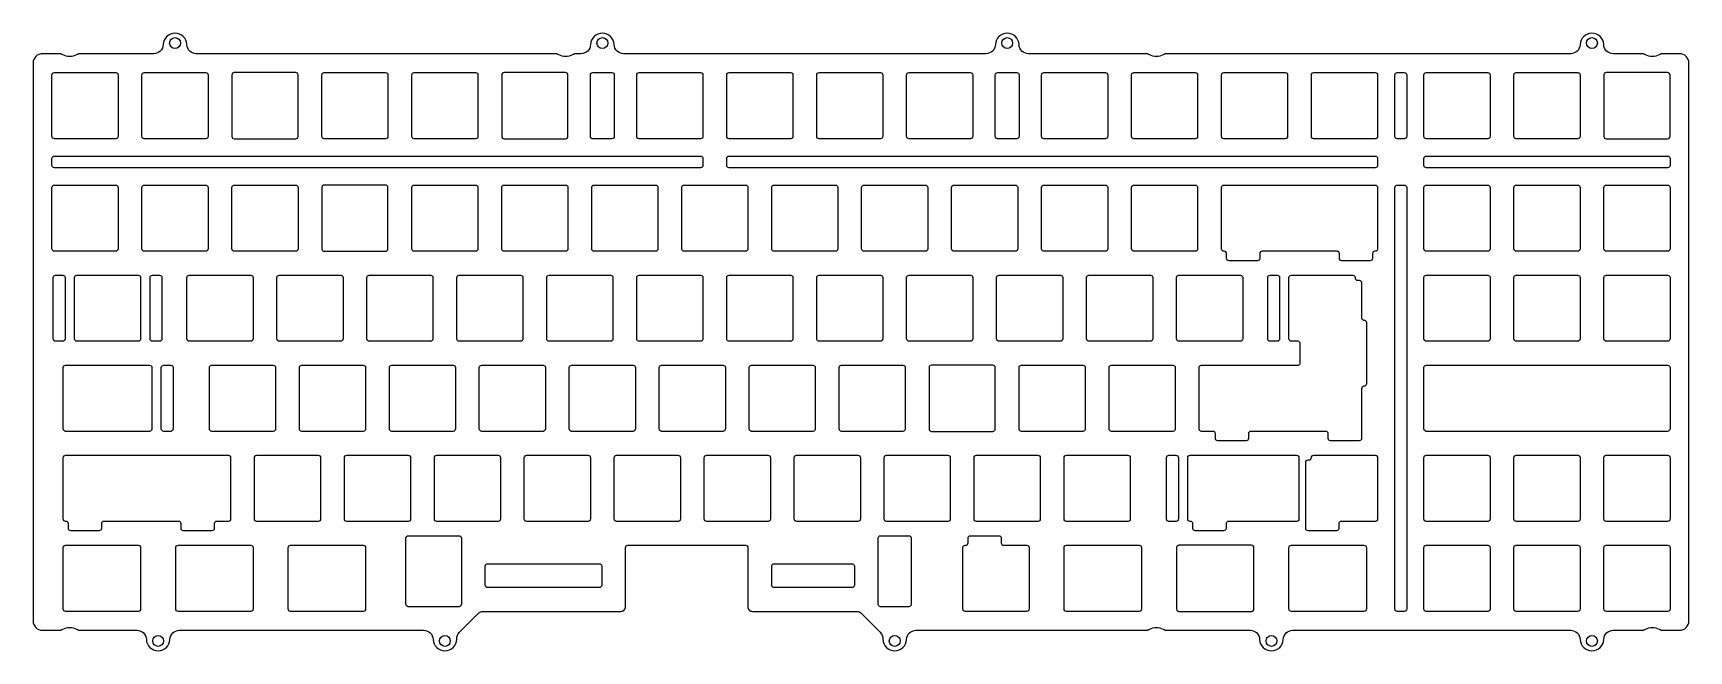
# Model space of a CAD drawing. Header units: millimetres. Extents: x -365 to -14, y -141 to -11.
import ezdxf

# ---------------------------------------------------------------- set-up
doc = ezdxf.new("R2010")
doc.units = ezdxf.units.MM
doc.header["$MEASUREMENT"] = 0

msp = doc.modelspace()

# ---------------------------------------------------------------- linework, layer by layer
for points in [[(-334.85, -10.76, 0.404482), (-337.35, -13.17, -0.404482), (-339.35, -15.11), (-354.77, -15.11, 0.124369), (-355.72, -15.35, -0.252646), (-358.57, -15.35, 0.124369), (-359.52, -15.11), (-362.9, -15.11, 0.414214), (-364.9, -17.11), (-364.9, -135.12, 0.414214), (-362.9, -137.12), (-359.52, -137.12, 0.124369), (-358.57, -136.88, -0.252646), (-355.72, -136.88, 0.124369), (-354.77, -137.12), (-342.92, -137.12, -0.404482), (-340.92, -139.05, 0.404482), (-338.42, -141.47), (-338.42, -141.47, 0.404482), (-335.92, -139.05, -0.404482), (-333.92, -137.12), (-282.2, -137.12, -0.404482), (-280.2, -139.05, 0.404482), (-277.7, -141.47), (-277.7, -141.47, 0.414214), (-275.2, -138.97), (-275.2, -138.95, -0.198912), (-274.61, -137.53), (-270.49, -133.41, -0.198912), (-269.78, -133.12), (-240.45, -133.12, 0.414214), (-239.45, -132.12), (-239.45, -119.62, -0.414214), (-238.95, -119.12), (-214.05, -119.12, -0.414214), (-213.55, -119.62), (-213.55, -132.12, 0.414214), (-212.55, -133.12), (-190.37, -133.12, -0.198912), (-189.66, -133.41), (-185.54, -137.53, -0.198912), (-184.95, -138.95), (-184.95, -138.97, 0.414214), (-182.45, -141.47), (-182.45, -141.47, 0.404482), (-179.95, -139.05, -0.404482), (-177.95, -137.12), (-129.41, -137.12, 0.124369), (-128.46, -136.88, -0.252646), (-125.61, -136.88, 0.124369), (-124.66, -137.12), (-107.17, -137.12, -0.404482), (-105.18, -139.05, 0.404482), (-102.68, -141.47), (-102.67, -141.47, 0.404482), (-100.17, -139.05, -0.404482), (-98.17, -137.12), (-39.31, -137.12, -0.404482), (-37.31, -139.05, 0.404482), (-34.81, -141.47), (-34.81, -141.47, 0.404482), (-32.31, -139.05, -0.404482), (-30.31, -137.12), (-24.41, -137.12, 0.124369), (-23.46, -136.88, -0.252646), (-20.61, -136.88, 0.124369), (-19.66, -137.12), (-16.28, -137.12, 0.414214), (-14.28, -135.12), (-14.28, -17.11, 0.414214), (-16.28, -15.11), (-19.66, -15.11, 0.124369), (-20.61, -15.35, -0.252646), (-23.46, -15.35, 0.124369), (-24.41, -15.11), (-30.31, -15.11, -0.404482), (-32.31, -13.17, 0.404482), (-34.81, -10.76), (-34.81, -10.76, 0.404482), (-37.31, -13.17, -0.404482), (-39.31, -15.11), (-124.66, -15.11, 0.124369), (-125.61, -15.35, -0.252646), (-128.46, -15.35, 0.124369), (-129.41, -15.11), (-154.13, -15.11, -0.404482), (-156.13, -13.17, 0.404482), (-158.63, -10.76), (-158.64, -10.76, 0.404482), (-161.13, -13.17, -0.404482), (-163.13, -15.11), (-239.86, -15.11, -0.404482), (-241.86, -13.17, 0.404482), (-244.36, -10.76), (-244.36, -10.76, 0.404482), (-246.86, -13.17, -0.404482), (-248.86, -15.11), (-249.77, -15.11, 0.124369), (-250.72, -15.35, -0.252646), (-253.57, -15.35, 0.124369), (-254.52, -15.11), (-330.35, -15.11, -0.404482), (-332.34, -13.17, 0.404482), (-334.84, -10.76)], [(-360.4, -19.11), (-347.4, -19.11, -0.414214), (-346.9, -19.61), (-346.9, -32.61, -0.414214), (-347.4, -33.11), (-360.4, -33.11, -0.414214), (-360.9, -32.61), (-360.9, -19.61, -0.414214)], [(-327.85, -19.61), (-327.85, -32.61, -0.414214), (-328.35, -33.11), (-341.35, -33.11, -0.414214), (-341.85, -32.61), (-341.85, -19.61, -0.414214), (-341.35, -19.11), (-328.35, -19.11, -0.414214)], [(-322.3, -19.11, 0.414214), (-322.8, -19.61), (-322.8, -32.61, 0.414214), (-322.3, -33.11), (-309.3, -33.11, 0.414214), (-308.8, -32.61), (-308.8, -19.61, 0.414214), (-309.3, -19.11)], [(-303.25, -19.11), (-290.25, -19.11, -0.414214), (-289.75, -19.61), (-289.75, -32.61, -0.414214), (-290.25, -33.11), (-303.25, -33.11, -0.414214), (-303.75, -32.61), (-303.75, -19.61, -0.414214)], [(-284.2, -19.11), (-271.2, -19.11, -0.414214), (-270.7, -19.61), (-270.7, -32.61, -0.414214), (-271.2, -33.11), (-284.2, -33.11, -0.414214), (-284.7, -32.61), (-284.7, -19.61, -0.414214)], [(-265.15, -19.11, 0.414214), (-265.65, -19.61), (-265.65, -32.61, 0.414214), (-265.15, -33.11), (-252.15, -33.11, 0.414214), (-251.65, -32.61), (-251.65, -19.61, 0.414214), (-252.15, -19.11)], [(-241.83, -19.61), (-241.83, -32.61, -0.414214), (-242.33, -33.11), (-246.38, -33.11, -0.414214), (-246.88, -32.61), (-246.88, -19.61, -0.414214), (-246.38, -19.11), (-242.33, -19.11, -0.414214)], [(-236.57, -19.11), (-223.57, -19.11, -0.414214), (-223.07, -19.61), (-223.07, -32.61, -0.414214), (-223.57, -33.11), (-236.57, -33.11, -0.414214), (-237.07, -32.61), (-237.07, -19.61, -0.414214)], [(-217.52, -19.11), (-204.52, -19.11, -0.414214), (-204.02, -19.61), (-204.02, -32.61, -0.414214), (-204.52, -33.11), (-217.52, -33.11, -0.414214), (-218.02, -32.61), (-218.02, -19.61, -0.414214)], [(-198.47, -19.11), (-185.47, -19.11, -0.414214), (-184.97, -19.61), (-184.97, -32.61, -0.414214), (-185.47, -33.11), (-198.47, -33.11, -0.414214), (-198.97, -32.61), (-198.97, -19.61, -0.414214)], [(-165.92, -19.61), (-165.92, -32.61, -0.414214), (-166.42, -33.11), (-179.42, -33.11, -0.414214), (-179.92, -32.61), (-179.92, -19.61, -0.414214), (-179.42, -19.11), (-166.42, -19.11, -0.414214)], [(-156.11, -19.61), (-156.11, -32.61, -0.414214), (-156.61, -33.11), (-160.66, -33.11, -0.414214), (-161.16, -32.61), (-161.16, -19.61, -0.414214), (-160.66, -19.11), (-156.61, -19.11, -0.414214)], [(-150.85, -19.11), (-137.85, -19.11, -0.414214), (-137.35, -19.61), (-137.35, -32.61, -0.414214), (-137.85, -33.11), (-150.85, -33.11, -0.414214), (-151.35, -32.61), (-151.35, -19.61, -0.414214)], [(-131.8, -19.11), (-118.8, -19.11, -0.414214), (-118.3, -19.61), (-118.3, -32.61, -0.414214), (-118.8, -33.11), (-131.8, -33.11, -0.414214), (-132.3, -32.61), (-132.3, -19.61, -0.414214)], [(-112.75, -19.11), (-99.75, -19.11, -0.414214), (-99.25, -19.61), (-99.25, -32.61, -0.414214), (-99.75, -33.11), (-112.75, -33.11, -0.414214), (-113.25, -32.61), (-113.25, -19.61, -0.414214)], [(-80.2, -19.61), (-80.2, -32.61, -0.414214), (-80.7, -33.11), (-93.7, -33.11, -0.414214), (-94.2, -32.61), (-94.2, -19.61, -0.414214), (-93.7, -19.11), (-80.7, -19.11, -0.414214)], [(-74.04, -19.61), (-74.04, -32.61, -0.414214), (-74.54, -33.11), (-76.04, -33.11, -0.414214), (-76.54, -32.61), (-76.54, -19.61, -0.414214), (-76.04, -19.11), (-74.54, -19.11, -0.414214)], [(-69.88, -19.11), (-56.88, -19.11, -0.414214), (-56.38, -19.61), (-56.38, -32.61, -0.414214), (-56.88, -33.11), (-69.88, -33.11, -0.414214), (-70.38, -32.61), (-70.38, -19.61, -0.414214)], [(-50.83, -19.11), (-37.83, -19.11, -0.414214), (-37.33, -19.61), (-37.33, -32.61, -0.414214), (-37.83, -33.11), (-50.83, -33.11, -0.414214), (-51.33, -32.61), (-51.33, -19.61, -0.414214)], [(-31.78, -19.11, 0.414214), (-32.28, -19.61), (-32.28, -32.61, 0.414214), (-31.78, -33.11), (-18.78, -33.11, 0.414214), (-18.28, -32.61), (-18.28, -19.61, 0.414214), (-18.78, -19.11)], [(-223.07, -37.26), (-223.07, -38.76, -0.414214), (-223.57, -39.26), (-360.4, -39.26, -0.414214), (-360.9, -38.76), (-360.9, -37.26, -0.414214), (-360.4, -36.76), (-223.57, -36.76, -0.414214)], [(-80.2, -37.26), (-80.2, -38.76, -0.414214), (-80.7, -39.26), (-217.52, -39.26, -0.414214), (-218.02, -38.76), (-218.02, -37.26, -0.414214), (-217.52, -36.76), (-80.7, -36.76, -0.414214)], [(-18.28, -37.26), (-18.28, -38.76, -0.414214), (-18.78, -39.26), (-69.88, -39.26, -0.414214), (-70.38, -38.76), (-70.38, -37.26, -0.414214), (-69.88, -36.76), (-18.78, -36.76, -0.414214)], [(-360.4, -42.92), (-347.4, -42.92, -0.414214), (-346.9, -43.42), (-346.9, -56.42, -0.414214), (-347.4, -56.92), (-360.4, -56.92, -0.414214), (-360.9, -56.42), (-360.9, -43.42, -0.414214)], [(-341.35, -42.92), (-328.35, -42.92, -0.414214), (-327.85, -43.42), (-327.85, -56.42, -0.414214), (-328.35, -56.92), (-341.35, -56.92, -0.414214), (-341.85, -56.42), (-341.85, -43.42, -0.414214)], [(-322.3, -42.92), (-309.3, -42.92, -0.414214), (-308.8, -43.42), (-308.8, -56.42, -0.414214), (-309.3, -56.92), (-322.3, -56.92, -0.414214), (-322.8, -56.42), (-322.8, -43.42, -0.414214)], [(-303.25, -42.92, 0.414214), (-303.75, -43.42), (-303.75, -56.42, 0.414214), (-303.25, -56.92), (-290.25, -56.92, 0.414214), (-289.75, -56.42), (-289.75, -43.42, 0.414214), (-290.25, -42.92)], [(-270.7, -43.42), (-270.7, -56.42, -0.414214), (-271.2, -56.92), (-284.2, -56.92, -0.414214), (-284.7, -56.42), (-284.7, -43.42, -0.414214), (-284.2, -42.92), (-271.2, -42.92, -0.414214)], [(-265.15, -42.92), (-252.15, -42.92, -0.414214), (-251.65, -43.42), (-251.65, -56.42, -0.414214), (-252.15, -56.92), (-265.15, -56.92, -0.414214), (-265.65, -56.42), (-265.65, -43.42, -0.414214)], [(-232.6, -43.42), (-232.6, -56.42, -0.414214), (-233.1, -56.92), (-246.1, -56.92, -0.414214), (-246.6, -56.42), (-246.6, -43.42, -0.414214), (-246.1, -42.92), (-233.1, -42.92, -0.414214)], [(-227.05, -42.92), (-214.05, -42.92, -0.414214), (-213.55, -43.42), (-213.55, -56.42, -0.414214), (-214.05, -56.92), (-227.05, -56.92, -0.414214), (-227.55, -56.42), (-227.55, -43.42, -0.414214)], [(-208, -42.92), (-195, -42.92, -0.414214), (-194.5, -43.42), (-194.5, -56.42, -0.414214), (-195, -56.92), (-208, -56.92, -0.414214), (-208.5, -56.42), (-208.5, -43.42, -0.414214)], [(-188.95, -42.92), (-175.95, -42.92, -0.414214), (-175.45, -43.42), (-175.45, -56.42, -0.414214), (-175.95, -56.92), (-188.95, -56.92, -0.414214), (-189.45, -56.42), (-189.45, -43.42, -0.414214)], [(-169.9, -42.92), (-156.9, -42.92, -0.414214), (-156.4, -43.42), (-156.4, -56.42, -0.414214), (-156.9, -56.92), (-169.9, -56.92, -0.414214), (-170.4, -56.42), (-170.4, -43.42, -0.414214)], [(-150.85, -42.92), (-137.85, -42.92, -0.414214), (-137.35, -43.42), (-137.35, -56.42, -0.414214), (-137.85, -56.92), (-150.85, -56.92, -0.414214), (-151.35, -56.42), (-151.35, -43.42, -0.414214)], [(-131.8, -42.92), (-118.8, -42.92, -0.414214), (-118.3, -43.42), (-118.3, -56.42, -0.414214), (-118.8, -56.92), (-131.8, -56.92, -0.414214), (-132.3, -56.42), (-132.3, -43.42, -0.414214)], [(-112.16, -57.42, 0.414214), (-112.66, -56.92), (-112.75, -56.92, -0.414214), (-113.25, -56.42), (-113.25, -43.42, -0.414214), (-112.75, -42.92), (-80.7, -42.92, -0.414214), (-80.2, -43.42), (-80.2, -56.42, -0.414214), (-80.7, -56.92), (-80.78, -56.92, 0.414214), (-81.28, -57.42), (-81.28, -58.42, -0.414214), (-81.78, -58.92), (-87.78, -58.92, -0.414214), (-88.28, -58.42), (-88.28, -57.42, 0.414214), (-88.78, -56.92), (-104.66, -56.92, 0.414214), (-105.16, -57.42), (-105.16, -58.42, -0.414214), (-105.66, -58.92), (-111.66, -58.92, -0.414214), (-112.16, -58.42)], [(-74.04, -43.42), (-74.04, -132.62, -0.414214), (-74.54, -133.12), (-76.04, -133.12, -0.414214), (-76.54, -132.62), (-76.54, -43.42, -0.414214), (-76.04, -42.92), (-74.54, -42.92, -0.414214)], [(-69.88, -42.92), (-56.88, -42.92, -0.414214), (-56.38, -43.42), (-56.38, -56.42, -0.414214), (-56.88, -56.92), (-69.88, -56.92, -0.414214), (-70.38, -56.42), (-70.38, -43.42, -0.414214)], [(-50.83, -42.92), (-37.83, -42.92, -0.414214), (-37.33, -43.42), (-37.33, -56.42, -0.414214), (-37.83, -56.92), (-50.83, -56.92, -0.414214), (-51.33, -56.42), (-51.33, -43.42, -0.414214)], [(-31.78, -42.92), (-18.78, -42.92, -0.414214), (-18.28, -43.42), (-18.28, -56.42, -0.414214), (-18.78, -56.92), (-31.78, -56.92, -0.414214), (-32.28, -56.42), (-32.28, -43.42, -0.414214)], [(-358.13, -62.47), (-358.13, -75.47, -0.414214), (-358.63, -75.97), (-360.13, -75.97, -0.414214), (-360.63, -75.47), (-360.63, -62.47, -0.414214), (-360.13, -61.97), (-358.63, -61.97, -0.414214)], [(-355.63, -61.97), (-342.63, -61.97, -0.414214), (-342.13, -62.47), (-342.13, -75.47, -0.414214), (-342.63, -75.97), (-355.63, -75.97, -0.414214), (-356.13, -75.47), (-356.13, -62.47, -0.414214)], [(-337.63, -62.47), (-337.63, -75.47, -0.414214), (-338.13, -75.97), (-339.63, -75.97, -0.414214), (-340.13, -75.47), (-340.13, -62.47, -0.414214), (-339.63, -61.97), (-338.13, -61.97, -0.414214)], [(-331.82, -61.97), (-318.82, -61.97, -0.414214), (-318.32, -62.47), (-318.32, -75.47, -0.414214), (-318.82, -75.97), (-331.82, -75.97, -0.414214), (-332.32, -75.47), (-332.32, -62.47, -0.414214)], [(-312.77, -61.97), (-299.77, -61.97, -0.414214), (-299.27, -62.47), (-299.27, -75.47, -0.414214), (-299.77, -75.97), (-312.77, -75.97, -0.414214), (-313.27, -75.47), (-313.27, -62.47, -0.414214)], [(-293.72, -61.97), (-280.72, -61.97, -0.414214), (-280.22, -62.47), (-280.22, -75.47, -0.414214), (-280.72, -75.97), (-293.72, -75.97, -0.414214), (-294.22, -75.47), (-294.22, -62.47, -0.414214)], [(-274.67, -61.97), (-261.67, -61.97, -0.414214), (-261.17, -62.47), (-261.17, -75.47, -0.414214), (-261.67, -75.97), (-274.67, -75.97, -0.414214), (-275.17, -75.47), (-275.17, -62.47, -0.414214)], [(-255.62, -61.97), (-242.62, -61.97, -0.414214), (-242.12, -62.47), (-242.12, -75.47, -0.414214), (-242.62, -75.97), (-255.62, -75.97, -0.414214), (-256.12, -75.47), (-256.12, -62.47, -0.414214)], [(-236.57, -61.97), (-223.57, -61.97, -0.414214), (-223.07, -62.47), (-223.07, -75.47, -0.414214), (-223.57, -75.97), (-236.57, -75.97, -0.414214), (-237.07, -75.47), (-237.07, -62.47, -0.414214)], [(-217.52, -61.97), (-204.52, -61.97, -0.414214), (-204.02, -62.47), (-204.02, -75.47, -0.414214), (-204.52, -75.97), (-217.52, -75.97, -0.414214), (-218.02, -75.47), (-218.02, -62.47, -0.414214)], [(-198.47, -61.97), (-185.47, -61.97, -0.414214), (-184.97, -62.47), (-184.97, -75.47, -0.414214), (-185.47, -75.97), (-198.47, -75.97, -0.414214), (-198.97, -75.47), (-198.97, -62.47, -0.414214)], [(-179.42, -61.97), (-166.42, -61.97, -0.414214), (-165.92, -62.47), (-165.92, -75.47, -0.414214), (-166.42, -75.97), (-179.42, -75.97, -0.414214), (-179.92, -75.47), (-179.92, -62.47, -0.414214)], [(-160.37, -61.97), (-147.37, -61.97, -0.414214), (-146.87, -62.47), (-146.87, -75.47, -0.414214), (-147.37, -75.97), (-160.37, -75.97, -0.414214), (-160.87, -75.47), (-160.87, -62.47, -0.414214)], [(-141.32, -61.97), (-128.32, -61.97, -0.414214), (-127.82, -62.47), (-127.82, -75.47, -0.414214), (-128.32, -75.97), (-141.32, -75.97, -0.414214), (-141.82, -75.47), (-141.82, -62.47, -0.414214)], [(-108.77, -62.47), (-108.77, -75.47, -0.414214), (-109.27, -75.97), (-122.27, -75.97, -0.414214), (-122.77, -75.47), (-122.77, -62.47, -0.414214), (-122.27, -61.97), (-109.27, -61.97, -0.414214)], [(-114.54, -95.52, 0.414214), (-115.04, -95.02), (-117.51, -95.02, -0.414214), (-118.01, -94.52), (-118.01, -81.52, -0.414214), (-117.51, -81.02), (-97.08, -81.02, 0.414214), (-96.58, -80.52), (-96.58, -76.47, 0.414214), (-97.08, -75.97), (-98.46, -75.97, -0.414214), (-98.96, -75.47), (-98.96, -62.47, -0.414214), (-98.46, -61.97), (-85.46, -61.97, -0.414214), (-84.96, -62.47), (-84.96, -62.56, 0.414214), (-84.46, -63.06), (-84.08, -63.06, -0.414214), (-83.58, -63.56), (-83.58, -70.99, 0.414214), (-83.08, -71.49, -0.414214), (-82.58, -71.99), (-82.58, -84.99, -0.414214), (-83.08, -85.49, 0.414214), (-83.58, -85.99), (-83.58, -96.52, -0.414214), (-84.08, -97.02), (-90.16, -97.02, -0.414214), (-90.66, -96.52), (-90.66, -95.52, 0.414214), (-91.16, -95.02), (-107.04, -95.02, 0.414214), (-107.54, -95.52), (-107.54, -96.52, -0.414214), (-108.04, -97.02), (-114.04, -97.02, -0.414214), (-114.54, -96.52)], [(-100.96, -62.47), (-100.96, -75.47, -0.414214), (-101.46, -75.97), (-102.96, -75.97, -0.414214), (-103.46, -75.47), (-103.46, -62.47, -0.414214), (-102.96, -61.97), (-101.46, -61.97, -0.414214)], [(-69.88, -61.97), (-56.88, -61.97, -0.414214), (-56.38, -62.47), (-56.38, -75.47, -0.414214), (-56.88, -75.97), (-69.88, -75.97, -0.414214), (-70.38, -75.47), (-70.38, -62.47, -0.414214)], [(-50.83, -61.97), (-37.83, -61.97, -0.414214), (-37.33, -62.47), (-37.33, -75.47, -0.414214), (-37.83, -75.97), (-50.83, -75.97, -0.414214), (-51.33, -75.47), (-51.33, -62.47, -0.414214)], [(-31.78, -61.97), (-18.78, -61.97, -0.414214), (-18.28, -62.47), (-18.28, -75.47, -0.414214), (-18.78, -75.97), (-31.78, -75.97, -0.414214), (-32.28, -75.47), (-32.28, -62.47, -0.414214)], [(-358.01, -81.02), (-340.25, -81.02, -0.414214), (-339.75, -81.52), (-339.75, -94.52, -0.414214), (-340.25, -95.02), (-358.01, -95.02, -0.414214), (-358.51, -94.52), (-358.51, -81.52, -0.414214)], [(-335.25, -81.52), (-335.25, -94.52, -0.414214), (-335.75, -95.02), (-337.25, -95.02, -0.414214), (-337.75, -94.52), (-337.75, -81.52, -0.414214), (-337.25, -81.02), (-335.75, -81.02, -0.414214)], [(-327.06, -81.02), (-314.06, -81.02, -0.414214), (-313.56, -81.52), (-313.56, -94.52, -0.414214), (-314.06, -95.02), (-327.06, -95.02, -0.414214), (-327.56, -94.52), (-327.56, -81.52, -0.414214)], [(-308.01, -81.02), (-295.01, -81.02, -0.414214), (-294.51, -81.52), (-294.51, -94.52, -0.414214), (-295.01, -95.02), (-308.01, -95.02, -0.414214), (-308.51, -94.52), (-308.51, -81.52, -0.414214)], [(-288.96, -81.02), (-275.96, -81.02, -0.414214), (-275.46, -81.52), (-275.46, -94.52, -0.414214), (-275.96, -95.02), (-288.96, -95.02, -0.414214), (-289.46, -94.52), (-289.46, -81.52, -0.414214)], [(-269.91, -81.02), (-256.91, -81.02, -0.414214), (-256.41, -81.52), (-256.41, -94.52, -0.414214), (-256.91, -95.02), (-269.91, -95.02, -0.414214), (-270.41, -94.52), (-270.41, -81.52, -0.414214)], [(-250.86, -81.02), (-237.86, -81.02, -0.414214), (-237.36, -81.52), (-237.36, -94.52, -0.414214), (-237.86, -95.02), (-250.86, -95.02, -0.414214), (-251.36, -94.52), (-251.36, -81.52, -0.414214)], [(-231.81, -81.02), (-218.81, -81.02, -0.414214), (-218.31, -81.52), (-218.31, -94.52, -0.414214), (-218.81, -95.02), (-231.81, -95.02, -0.414214), (-232.31, -94.52), (-232.31, -81.52, -0.414214)], [(-212.76, -81.02), (-199.76, -81.02, -0.414214), (-199.26, -81.52), (-199.26, -94.52, -0.414214), (-199.76, -95.02), (-212.76, -95.02, -0.414214), (-213.26, -94.52), (-213.26, -81.52, -0.414214)], [(-193.71, -81.02), (-180.71, -81.02, -0.414214), (-180.21, -81.52), (-180.21, -94.52, -0.414214), (-180.71, -95.02), (-193.71, -95.02, -0.414214), (-194.21, -94.52), (-194.21, -81.52, -0.414214)], [(-174.66, -81.02, 0.414214), (-175.16, -81.52), (-175.16, -94.52, 0.414214), (-174.66, -95.02), (-161.66, -95.02, 0.414214), (-161.16, -94.52), (-161.16, -81.52, 0.414214), (-161.66, -81.02)], [(-155.61, -81.02), (-142.61, -81.02, -0.414214), (-142.11, -81.52), (-142.11, -94.52, -0.414214), (-142.61, -95.02), (-155.61, -95.02, -0.414214), (-156.11, -94.52), (-156.11, -81.52, -0.414214)], [(-136.56, -81.02), (-123.56, -81.02, -0.414214), (-123.06, -81.52), (-123.06, -94.52, -0.414214), (-123.56, -95.02), (-136.56, -95.02, -0.414214), (-137.06, -94.52), (-137.06, -81.52, -0.414214)], [(-18.28, -81.52), (-18.28, -94.52, -0.414214), (-18.78, -95.02), (-69.88, -95.02, -0.414214), (-70.38, -94.52), (-70.38, -81.52, -0.414214), (-69.88, -81.02), (-18.78, -81.02, -0.414214)], [(-326.05, -114.07, 0.414214), (-326.55, -114.57), (-326.55, -115.57, -0.414214), (-327.05, -116.07), (-333.05, -116.07, -0.414214), (-333.55, -115.57), (-333.55, -114.57, 0.414214), (-334.05, -114.07), (-349.93, -114.07, 0.414214), (-350.43, -114.57), (-350.43, -115.57, -0.414214), (-350.93, -116.07), (-356.93, -116.07, -0.414214), (-357.43, -115.57), (-357.43, -114.57, 0.414214), (-357.93, -114.07), (-358.01, -114.07, -0.414214), (-358.51, -113.57), (-358.51, -100.57, -0.414214), (-358.01, -100.07), (-323.58, -100.07, -0.414214), (-323.08, -100.57), (-323.08, -113.57, -0.414214), (-323.58, -114.07)], [(-317.53, -100.07), (-304.53, -100.07, -0.414214), (-304.03, -100.57), (-304.03, -113.57, -0.414214), (-304.53, -114.07), (-317.53, -114.07, -0.414214), (-318.03, -113.57), (-318.03, -100.57, -0.414214)], [(-298.48, -100.07), (-285.48, -100.07, -0.414214), (-284.98, -100.57), (-284.98, -113.57, -0.414214), (-285.48, -114.07), (-298.48, -114.07, -0.414214), (-298.98, -113.57), (-298.98, -100.57, -0.414214)], [(-279.43, -100.07), (-266.43, -100.07, -0.414214), (-265.93, -100.57), (-265.93, -113.57, -0.414214), (-266.43, -114.07), (-279.43, -114.07, -0.414214), (-279.93, -113.57), (-279.93, -100.57, -0.414214)], [(-260.38, -100.07), (-247.38, -100.07, -0.414214), (-246.88, -100.57), (-246.88, -113.57, -0.414214), (-247.38, -114.07), (-260.38, -114.07, -0.414214), (-260.88, -113.57), (-260.88, -100.57, -0.414214)], [(-241.33, -100.07), (-228.33, -100.07, -0.414214), (-227.83, -100.57), (-227.83, -113.57, -0.414214), (-228.33, -114.07), (-241.33, -114.07, -0.414214), (-241.83, -113.57), (-241.83, -100.57, -0.414214)], [(-222.28, -100.07), (-209.28, -100.07, -0.414214), (-208.78, -100.57), (-208.78, -113.57, -0.414214), (-209.28, -114.07), (-222.28, -114.07, -0.414214), (-222.78, -113.57), (-222.78, -100.57, -0.414214)], [(-203.23, -100.07), (-190.23, -100.07, -0.414214), (-189.73, -100.57), (-189.73, -113.57, -0.414214), (-190.23, -114.07), (-203.23, -114.07, -0.414214), (-203.73, -113.57), (-203.73, -100.57, -0.414214)], [(-184.18, -100.07), (-171.18, -100.07, -0.414214), (-170.68, -100.57), (-170.68, -113.57, -0.414214), (-171.18, -114.07), (-184.18, -114.07, -0.414214), (-184.68, -113.57), (-184.68, -100.57, -0.414214)], [(-165.13, -100.07), (-152.13, -100.07, -0.414214), (-151.63, -100.57), (-151.63, -113.57, -0.414214), (-152.13, -114.07), (-165.13, -114.07, -0.414214), (-165.63, -113.57), (-165.63, -100.57, -0.414214)], [(-146.08, -100.07), (-133.08, -100.07, -0.414214), (-132.58, -100.57), (-132.58, -113.57, -0.414214), (-133.08, -114.07), (-146.08, -114.07, -0.414214), (-146.58, -113.57), (-146.58, -100.57, -0.414214)], [(-122.39, -100.57), (-122.39, -113.57, -0.414214), (-122.89, -114.07), (-124.39, -114.07, -0.414214), (-124.89, -113.57), (-124.89, -100.57, -0.414214), (-124.39, -100.07), (-122.89, -100.07, -0.414214)], [(-119.3, -114.57, 0.414214), (-119.8, -114.07), (-119.89, -114.07, -0.414214), (-120.39, -113.57), (-120.39, -100.57, -0.414214), (-119.89, -100.07), (-97.36, -100.07, -0.414214), (-96.86, -100.57), (-96.86, -113.57, -0.414214), (-97.36, -114.07), (-111.8, -114.07, 0.414214), (-112.3, -114.57), (-112.3, -115.57, -0.414214), (-112.8, -116.07), (-118.8, -116.07, -0.414214), (-119.3, -115.57)], [(-94.7, -101.07, 0.414214), (-94.2, -100.57, -0.414214), (-93.7, -100.07), (-80.7, -100.07, -0.414214), (-80.2, -100.57), (-80.2, -113.57, -0.414214), (-80.7, -114.07), (-87.93, -114.07, 0.414214), (-88.43, -114.57), (-88.43, -115.57, -0.414214), (-88.93, -116.07), (-94.93, -116.07, -0.414214), (-95.43, -115.57), (-95.43, -101.57, -0.414214), (-94.93, -101.07)], [(-56.38, -100.57), (-56.38, -113.57, -0.414214), (-56.88, -114.07), (-69.88, -114.07, -0.414214), (-70.38, -113.57), (-70.38, -100.57, -0.414214), (-69.88, -100.07), (-56.88, -100.07, -0.414214)], [(-37.33, -100.57), (-37.33, -113.57, -0.414214), (-37.83, -114.07), (-50.83, -114.07, -0.414214), (-51.33, -113.57), (-51.33, -100.57, -0.414214), (-50.83, -100.07), (-37.83, -100.07, -0.414214)], [(-18.28, -100.57), (-18.28, -113.57, -0.414214), (-18.78, -114.07), (-31.78, -114.07, -0.414214), (-32.28, -113.57), (-32.28, -100.57, -0.414214), (-31.78, -100.07), (-18.78, -100.07, -0.414214)], [(-358.01, -119.12), (-342.63, -119.12, -0.414214), (-342.13, -119.62), (-342.13, -132.62, -0.414214), (-342.63, -133.12), (-358.01, -133.12, -0.414214), (-358.51, -132.62), (-358.51, -119.62, -0.414214)], [(-334.2, -119.12), (-318.82, -119.12, -0.414214), (-318.32, -119.62), (-318.32, -132.62, -0.414214), (-318.82, -133.12), (-334.2, -133.12, -0.414214), (-334.7, -132.62), (-334.7, -119.62, -0.414214)], [(-310.39, -119.12), (-295.01, -119.12, -0.414214), (-294.51, -119.62), (-294.51, -132.62, -0.414214), (-295.01, -133.12), (-310.39, -133.12, -0.414214), (-310.89, -132.62), (-310.89, -119.62, -0.414214)], [(-274.7, -132.12), (-285.45, -132.12, -0.414214), (-285.95, -131.62), (-285.95, -117.62, -0.414214), (-285.45, -117.12), (-274.7, -117.12, -0.414214), (-274.2, -117.62), (-274.2, -131.62, -0.414214)], [(-179.45, -132.12), (-185.45, -132.12, -0.414214), (-185.95, -131.62), (-185.95, -117.62, -0.414214), (-185.45, -117.12), (-179.45, -117.12, -0.414214), (-178.95, -117.62), (-178.95, -131.62, -0.414214)], [(-167.4, -119.12, 0.414214), (-166.9, -118.62), (-166.9, -117.62, -0.414214), (-166.4, -117.12), (-160.4, -117.12, -0.414214), (-159.9, -117.62), (-159.9, -118.62, 0.414214), (-159.4, -119.12), (-154.51, -119.12, -0.414214), (-154.01, -119.62), (-154.01, -132.62, -0.414214), (-154.51, -133.12), (-167.51, -133.12, -0.414214), (-168.01, -132.62), (-168.01, -119.62, -0.414214), (-167.51, -119.12)], [(-146.08, -119.12), (-130.7, -119.12, -0.414214), (-130.2, -119.62), (-130.2, -132.62, -0.414214), (-130.7, -133.12), (-146.08, -133.12, -0.414214), (-146.58, -132.62), (-146.58, -119.62, -0.414214)], [(-106.39, -119.62, 0.414214), (-106.89, -119.12), (-122.27, -119.12, 0.414214), (-122.77, -119.62), (-122.77, -132.62, 0.414214), (-122.27, -133.12), (-106.89, -133.12, 0.414214), (-106.39, -132.62)], [(-98.46, -119.12), (-83.08, -119.12, -0.414214), (-82.58, -119.62), (-82.58, -132.62, -0.414214), (-83.08, -133.12), (-98.46, -133.12, -0.414214), (-98.96, -132.62), (-98.96, -119.62, -0.414214)], [(-69.88, -119.12), (-56.88, -119.12, -0.414214), (-56.38, -119.62), (-56.38, -132.62, -0.414214), (-56.88, -133.12), (-69.88, -133.12, -0.414214), (-70.38, -132.62), (-70.38, -119.62, -0.414214)], [(-50.83, -119.12), (-37.83, -119.12, -0.414214), (-37.33, -119.62), (-37.33, -132.62, -0.414214), (-37.83, -133.12), (-50.83, -133.12, -0.414214), (-51.33, -132.62), (-51.33, -119.62, -0.414214)], [(-18.28, -119.62), (-18.28, -132.62, -0.414214), (-18.78, -133.12), (-31.78, -133.12, -0.414214), (-32.28, -132.62), (-32.28, -119.62, -0.414214), (-31.78, -119.12), (-18.78, -119.12, -0.414214)], [(-245, -128.07), (-268.65, -128.07, -0.414214), (-269.15, -127.57), (-269.15, -123.52, -0.414214), (-268.65, -123.02), (-245, -123.02, -0.414214), (-244.5, -123.52), (-244.5, -127.57, -0.414214)], [(-191.5, -128.07), (-208, -128.07, -0.414214), (-208.5, -127.57), (-208.5, -123.52, -0.414214), (-208, -123.02), (-191.5, -123.02, -0.414214), (-191, -123.52), (-191, -127.57, -0.414214)]]:
    msp.add_lwpolyline(points, format="xyb", close=True)
for centre in [(-334.85, -12.86), (-244.36, -12.86), (-158.63, -12.86), (-34.81, -12.86), (-338.42, -139.37), (-277.7, -139.37), (-182.45, -139.37), (-102.67, -139.37), (-34.81, -139.37)]:
    msp.add_circle(centre, 1.15)

doc.saveas('drawing.dxf')
